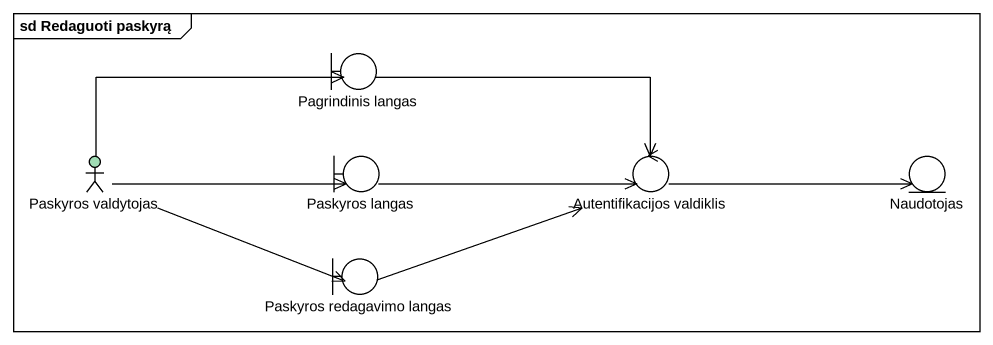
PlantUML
@startuml
mainframe sd Redaguoti paskyrą
boundary "Pagrindinis langas" as Pagrindinis_langas
actor "Paskyros valdytojas" as Paskyros_valdytojas #A0DCB4
boundary "Paskyros langas" as Paskyros_langas
control "Autentifikacijos valdiklis" as Autentifikacijos_valdiklis
entity Naudotojas
boundary "Paskyros redagavimo langas" as Paskyros_redagavimo_langas
Pagrindinis_langas -right-> Autentifikacijos_valdiklis
Paskyros_valdytojas -right-> Pagrindinis_langas
Paskyros_valdytojas -right-> Paskyros_langas
Paskyros_valdytojas -right-> Paskyros_redagavimo_langas
Paskyros_langas -right-> Autentifikacijos_valdiklis
Autentifikacijos_valdiklis -right-> Naudotojas
Paskyros_redagavimo_langas -right-> Autentifikacijos_valdiklis
@enduml
